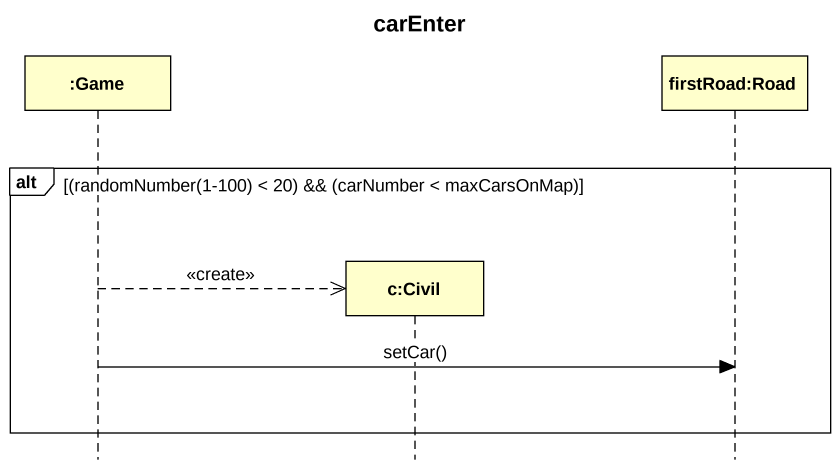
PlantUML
@startuml
title carEnter
hide footbox
participant ":Game" as Game
participant "c:Civil" as c_Civil
participant "firstRoad:Road" as firstRoad_Road

alt (randomNumber(1-100) < 20) && (carNumber < maxCarsOnMap)
  Game -->> c_Civil ** : <<create>>
  Game -> firstRoad_Road : setCar()
end
@enduml
